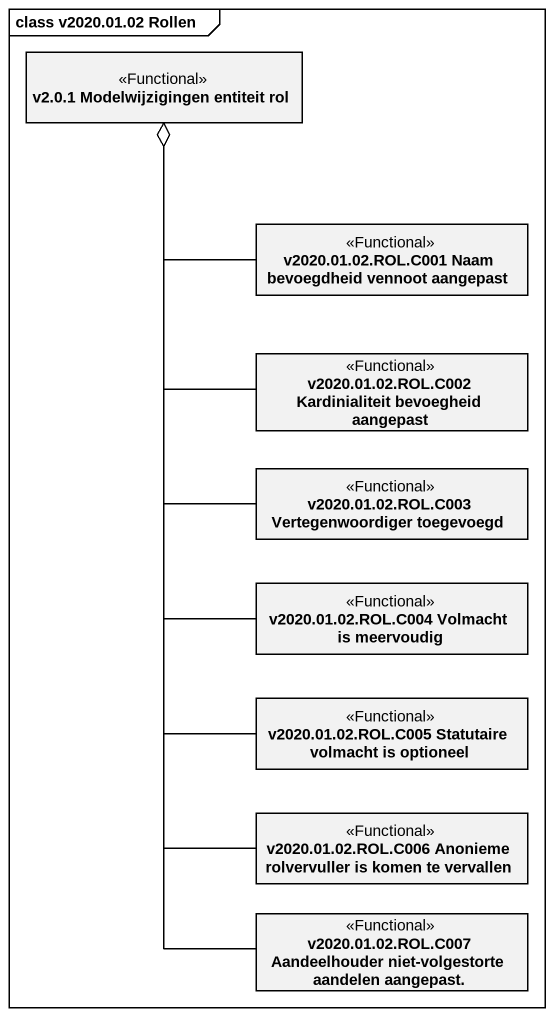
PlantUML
@startuml
mainframe class v2020.01.02 Rollen
hide circle
hide empty members
class "v2.0.1 Modelwijzigingen entiteit rol" as v2_0_1_Modelwijzigingen <<Functional>>
class "v2020.01.02.ROL.C001 Naam bevoegdheid vennoot aangepast" as v2020_01_02_ROL_C001_Naam <<Functional>>
class "v2020.01.02.ROL.C002 Kardinialiteit bevoegheid aangepast" as v2020_01_02_ROL_C002 <<Functional>>
class "v2020.01.02.ROL.C003 Vertegenwoordiger toegevoegd" as v2020_01_02_ROL_C003 <<Functional>>
class "v2020.01.02.ROL.C004 Volmacht is meervoudig" as v2020_01_02_ROL_C004 <<Functional>>
class "v2020.01.02.ROL.C005 Statutaire volmacht is optioneel" as v2020_01_02_ROL_C005 <<Functional>>
class "v2020.01.02.ROL.C006 Anonieme rolvervuller is komen te vervallen" as v2020_01_02_ROL_C006 <<Functional>>
class "v2020.01.02.ROL.C007 Aandeelhouder niet-volgestorte aandelen aangepast." as v2020_01_02_ROL_C007 <<Functional>>
v2020_01_02_ROL_C001_Naam -up-o v2_0_1_Modelwijzigingen
v2020_01_02_ROL_C002 -up-o v2_0_1_Modelwijzigingen
v2020_01_02_ROL_C003 -up-o v2_0_1_Modelwijzigingen
v2020_01_02_ROL_C004 -up-o v2_0_1_Modelwijzigingen
v2020_01_02_ROL_C005 -up-o v2_0_1_Modelwijzigingen
v2020_01_02_ROL_C006 -up-o v2_0_1_Modelwijzigingen
v2020_01_02_ROL_C007 -up-o v2_0_1_Modelwijzigingen
@enduml
